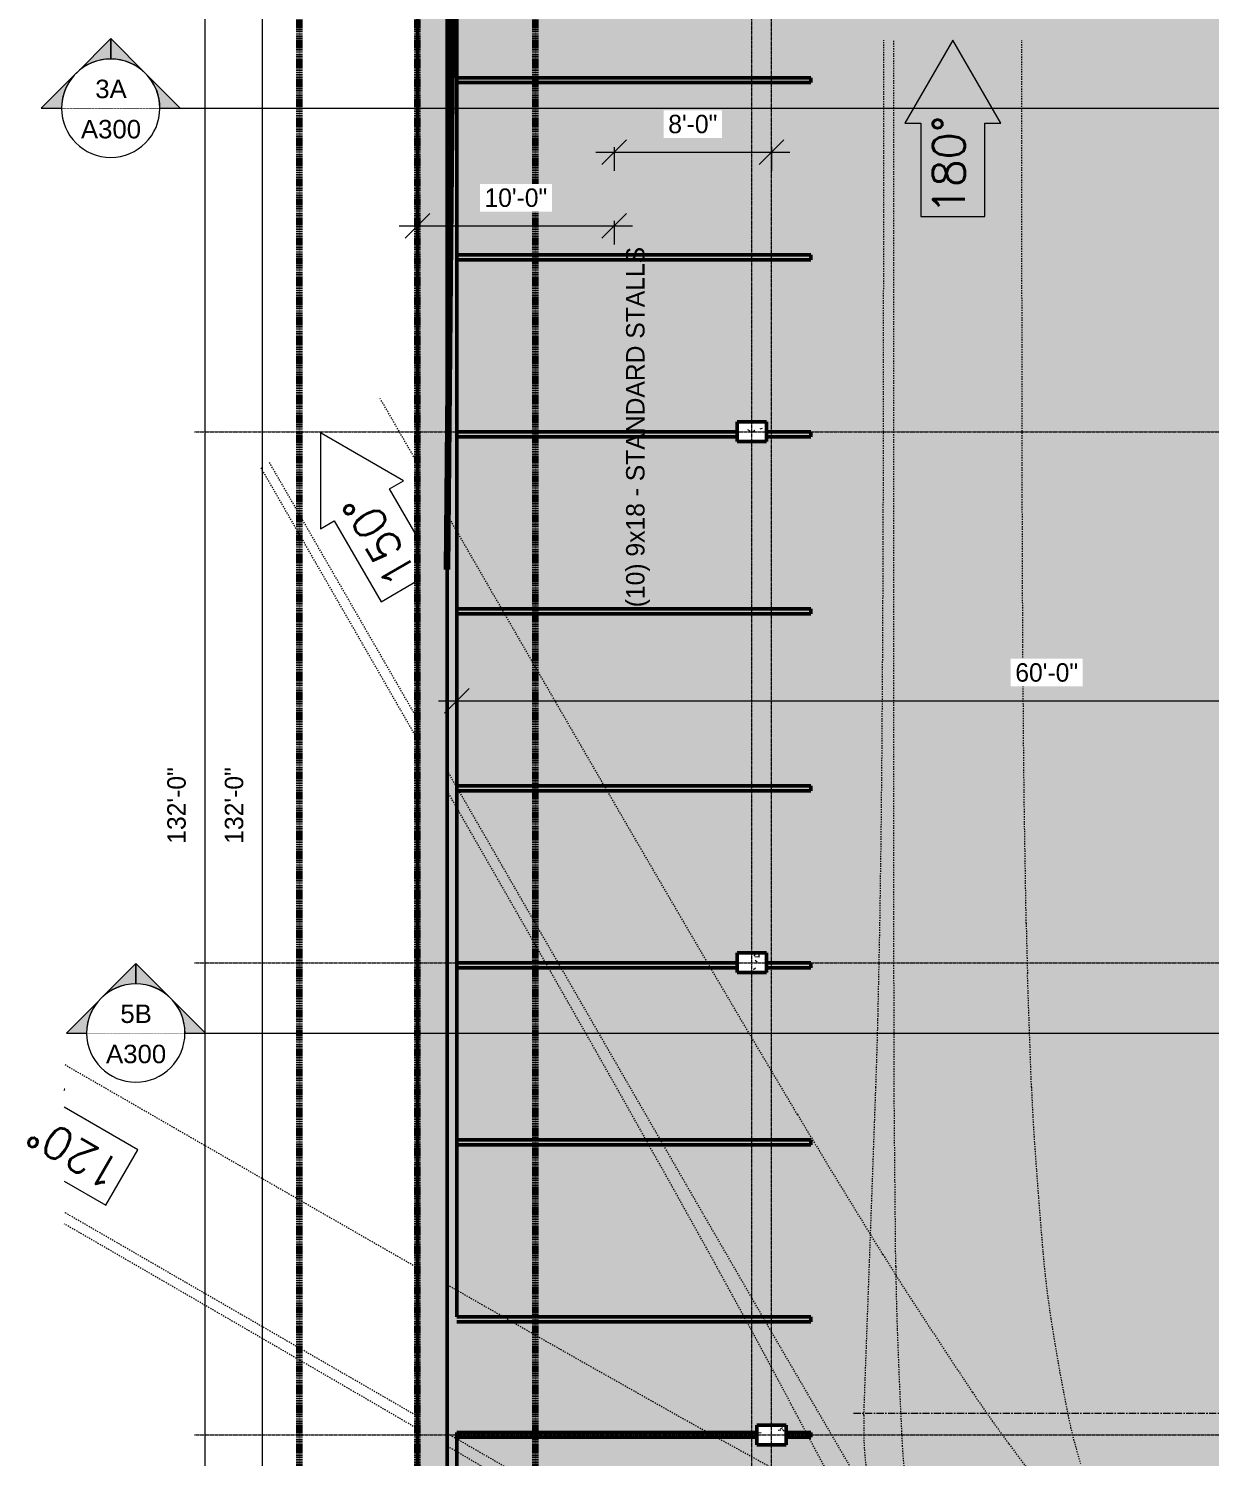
# Model space of a CAD drawing. Header units: inches. Extents: x 8518 to 10795, y 14276 to 16435.
# Drawn here: x 8539 to 9260, y 15003 to 15874 of the extents above; entities that cross this region are included whole.
import ezdxf

# ---------------------------------------------------------------- set-up
doc = ezdxf.new("R2010")
doc.units = ezdxf.units.IN
doc.header["$MEASUREMENT"] = 0
for name, pattern in [('Dash 1_16_', [0.125, 0.0625, -0.0625]), ('Double Dash 3_8_', [1, 0.375, -0.125, 0.125, -0.125, 0.125, -0.125]), ('Grid Line 1_2_', [0.875, 0.5, -0.125, 0.125, -0.125]), ('IMPORT-CENTER _2_', [0.583333, 0.364583, -0.072917, 0.072917, -0.072917])]:
    doc.linetypes.add(name, pattern=pattern)
for name, color, linetype, lineweight in [('A-ANNO-DIMS-1', 211, 'Continuous', 20), ('A-AREA-1', 7, 'Continuous', 140), ('A-AREA-PATT-1', 9, 'Continuous', 9), ('A-GENM', 5, 'Continuous', 9), ('A-GENM-1', 5, 'Dash 1_16_', 9), ('A-GENM-IDEN', 13, 'Continuous', 9), ('A-WALL-1', 113, 'Continuous', 50), ('A-WALL-PATT-1', 111, 'Continuous', 9), ('C-BLDG-PADS', 91, 'Continuous', 9), ('C-PROP-LINE-1', 91, 'Double Dash 3_8_', 140), ('G-ANNO-SYMB', 111, 'Continuous', 9), ('G-IMPT', 8, 'Dash 1_16_', 9), ('G-IMPT-1', 8, 'IMPORT-CENTER _2_', 9), ('G-IMPT-2', 8, 'Continuous', 9), ('G-IMPT-3', 7, 'Continuous', 9), ('L-SITE', 91, 'Continuous', 50), ('S-COLS', 52, 'Continuous', 9), ('S-COLS-1', 52, 'Continuous', 50), ('S-GRID-1', 1, 'Grid Line 1_2_', 9)]:
    doc.layers.add(name, color=color, linetype=linetype, lineweight=lineweight)
doc.styles.add('Arial_2', font='arial.ttf', dxfattribs={"height": 11.25})
doc.styles.add('Arial_3', font='arial.ttf', dxfattribs={"width": 0.25, "height": 3.75})
doc.styles.add('Century Gothic', font='ufonts.com_century-gothic.ttf', dxfattribs={"height": 11.25})
doc.styles.add('ROMANS_2', font='romans__.ttf', dxfattribs={"height": 1.625})
doc.dimstyles.new('OD__1__Tol__', dxfattribs={"dimscale": 12, "dimtxt": 11.746893, "dimasz": 1.25, "dimexe": 0.9375, "dimexo": 0.625, "dimgap": 0.9375, "dimtad": 1, "dimdec": 0, "dimzin": 3, "dimdsep": 46, "dimlunit": 4, "dimtxsty": 'Century Gothic', "dimblk1": 'OBLIQUE', "dimblk2": 'OBLIQUE', "dimsah": 1, "dimcen": 0.09, "dimdle": 0.9375, "dimazin": 0, "dimtfac": 1, "dimtdec": 4, "dimtix": 1, "dimtmove": 0, "dimatfit": 3, "dimfxl": 1, "dimtvp": 1, "dimtfill": 1, "dimfrac": 2, "dimtolj": 1, "dimtzin": 0, "dimlwd": 20, "dimlwe": 20, "dimarcsym": 2})

# ---------------------------------------------------------------- blocks, each defined once
blk = doc.blocks.new('Parking_Stall_Multiple - 9x18 - STANDARD-954696-FLOOR PLAN - BASEMENT')
at = {"layer": 'L-SITE'}
for p, q in [((0, 0), (0, -108)), ((0, 0), (216, 0)), ((216, 0), (216, -3)), ((0, -3), (216, -3)), ((0, -108), (0, -216)), ((0, -108), (216, -108)), ((0, -108), (216, -108)), ((0, -111), (216, -111)), ((0, -111), (216, -111)), ((216, -108), (216, -111)), ((216, -108), (216, -111)), ((0, -216), (0, -324)), ((0, -216), (171, -216)), ((0, -216), (171, -216)), ((189, -216), (216, -216)), ((189, -216), (216, -216)), ((216, -216), (216, -219)), ((216, -216), (216, -219)), ((0, -219), (171, -219)), ((0, -219), (171, -219)), ((189, -219), (216, -219)), ((189, -219), (216, -219)), ((0, -324), (0, -432)), ((0, -324), (216, -324)), ((0, -324), (216, -324)), ((0, -327), (216, -327)), ((0, -327), (216, -327)), ((216, -324), (216, -327)), ((216, -324), (216, -327)), ((0, -432), (0, -540)), ((0, -432), (216, -432)), ((0, -432), (216, -432)), ((0, -435), (216, -435)), ((0, -435), (216, -435)), ((216, -432), (216, -435)), ((216, -432), (216, -435)), ((0, -540), (0, -648)), ((0, -540), (171, -540)), ((0, -540), (171, -540)), ((189, -540), (216, -540)), ((189, -540), (216, -540)), ((216, -540), (216, -543)), ((216, -540), (216, -543)), ((0, -543), (171, -543)), ((0, -543), (171, -543)), ((189, -543), (216, -543)), ((189, -543), (216, -543)), ((0, -648), (0, -756)), ((0, -648), (216, -648)), ((0, -648), (216, -648)), ((0, -651), (216, -651)), ((0, -651), (216, -651)), ((216, -648), (216, -651)), ((216, -648), (216, -651)), ((0, -756), (0, -864)), ((0, -756), (216, -756)), ((0, -756), (216, -756)), ((216, -756), (216, -759)), ((216, -756), (216, -759)), ((0, -759), (216, -759)), ((0, -759), (216, -759)), ((0, -864), (0, -972)), ((0, -864), (171, -864)), ((0, -864), (171, -864)), ((0, -867), (171, -867)), ((0, -867), (171, -867)), ((189, -864), (216, -864)), ((189, -864), (216, -864)), ((189, -867), (216, -867)), ((189, -867), (216, -867)), ((216, -864), (216, -867)), ((216, -864), (216, -867)), ((0, -972), (0, -1080)), ((0, -972), (216, -972)), ((0, -972), (216, -972)), ((0, -975), (216, -975)), ((0, -975), (216, -975)), ((216, -972), (216, -975)), ((216, -972), (216, -975)), ((0, -1080), (216, -1080)), ((216, -1080), (216, -1083)), ((0, -1083), (216, -1083))]:
    blk.add_line(p, q, dxfattribs=at)
blk = doc.blocks.new('Concrete-Rectangular-Column - 12 x 18-V17-FLOOR PLAN - BASEMENT')
at = {"layer": 'S-COLS'}
h = blk.add_hatch(dxfattribs=at)
h.set_pattern_fill('FP_18', color=256, style=0, pattern_type=2)
h.set_pattern_definition([(50, (-8992.615, -15015.856), (34.428697, -3.01202), [3.6, -39.6]), (355, (-8992.615, -15015.856), (-6.6596, 36.10481), [2.88, -31.68]), (100.451, (-8989.746, -15016.107), (27.768763, 33.093104), [3.06, -33.655]), (46.184, (-8992.615, -15006.256), (51.22752, -7.94535), [5.4, -59.4]), (96.636, (-8988.346, -15006.92), (44.86319, 46.75771), [4.589, -50.482]), (351.184, (-8992.615, -15006.256), (44.86417, 46.75745), [4.32, -47.52]), (21, (-8987.815, -15008.656), (28.65176, -19.325734), [3.6, -39.6]), (326, (-8987.815, -15008.656), (11.67934, 34.80662), [2.88, -31.68]), (71.451, (-8985.428, -15010.266), (40.33096, 15.48132), [3.06, -33.655]), (37.5, (-8992.615, -15015.856), (0.583112, 15.978979), [1.584, -29.712, 1.584, -30.576, -31.8]), (37.5, (-8992.615, -15015.856), (0.583112, 15.978979), [-63.456, 1.584, -30.216]), (7.5, (-8992.615, -15015.856), (12.626889, 18.932107), [1.584, -16.752, 1.584, -28.992, -12.12]), (7.5, (-8992.615, -15015.856), (12.626889, 18.932107), [-48.912, 1.584, -10.536]), (327.5, (-9003.319, -15015.856), (25.622992, -1.082799), [1.584, -10.416, 1.584, -35.856, -49.68]), (327.5, (-9003.319, -15015.856), (25.622992, -1.082799), [-49.44, 1.584, -48.096]), (317.5, (-9008.12, -15015.856), (27.99243, 4.80496), [1.584, -14.016, 1.584, -23.28, -35.28]), (317.5, (-9008.12, -15015.856), (27.99243, 4.80496), [-40.464, 1.584, -33.696])])
h.paths.add_polyline_path([(-9, -6), (9, -6), (9, 6), (-9, 6)], flags=0)
at = {"layer": 'S-COLS-1'}
for p, q in [((9, 6), (-9, 6)), ((-9, 6), (-9, -6)), ((9, -6), (9, 6)), ((-9, -6), (9, -6))]:
    blk.add_line(p, q, dxfattribs=at)
blk = doc.blocks.new('Concrete-Rectangular-Column - 12 x 18-V19-FLOOR PLAN - BASEMENT')
at = {"layer": 'S-COLS'}
h = blk.add_hatch(dxfattribs=at)
h.set_pattern_fill('FP_20', color=256, style=0, pattern_type=2)
h.set_pattern_definition([(50, (-8980.615, -15627.856), (34.428697, -3.01202), [3.6, -39.6]), (355, (-8980.615, -15627.856), (-6.6596, 36.10481), [2.88, -31.68]), (100.451, (-8977.746, -15628.107), (27.768763, 33.093104), [3.06, -33.655]), (46.184, (-8980.615, -15618.256), (51.22752, -7.94535), [5.4, -59.4]), (96.636, (-8976.346, -15618.92), (44.86319, 46.75771), [4.589, -50.482]), (351.184, (-8980.615, -15618.256), (44.86417, 46.75745), [4.32, -47.52]), (21, (-8975.815, -15620.656), (28.65176, -19.325734), [3.6, -39.6]), (326, (-8975.815, -15620.656), (11.67934, 34.80662), [2.88, -31.68]), (71.451, (-8973.428, -15622.266), (40.33096, 15.48132), [3.06, -33.655]), (37.5, (-8980.615, -15627.856), (0.583112, 15.978979), [1.584, -29.712, 1.584, -30.576, -31.8]), (37.5, (-8980.615, -15627.856), (0.583112, 15.978979), [-63.456, 1.584, -30.216]), (7.5, (-8980.615, -15627.856), (12.626889, 18.932107), [1.584, -16.752, 1.584, -28.992, -12.12]), (7.5, (-8980.615, -15627.856), (12.626889, 18.932107), [-48.912, 1.584, -10.536]), (327.5, (-8991.319, -15627.856), (25.622992, -1.082799), [1.584, -10.416, 1.584, -35.856, -49.68]), (327.5, (-8991.319, -15627.856), (25.622992, -1.082799), [-49.44, 1.584, -48.096]), (317.5, (-8996.12, -15627.856), (27.99243, 4.80496), [1.584, -14.016, 1.584, -23.28, -35.28]), (317.5, (-8996.12, -15627.856), (27.99243, 4.80496), [-40.464, 1.584, -33.696])])
h.paths.add_polyline_path([(9, -6), (9, 6), (-9, 6), (-9, -6), (-2.77, -6)], flags=0)
at = {"layer": 'S-COLS-1'}
for p, q in [((9, 6), (-9, 6)), ((-9, 6), (-9, -6)), ((9, -6), (9, 6)), ((-9, -6), (9, -6))]:
    blk.add_line(p, q, dxfattribs=at)
blk = doc.blocks.new('Concrete-Rectangular-Column - 12 x 18-V21-FLOOR PLAN - BASEMENT')
at = {"layer": 'S-COLS'}
h = blk.add_hatch(dxfattribs=at)
h.set_pattern_fill('FP_22', color=256, style=0, pattern_type=2)
h.set_pattern_definition([(50, (-8980.615, -15303.856), (34.428697, -3.01202), [3.6, -39.6]), (355, (-8980.615, -15303.856), (-6.6596, 36.10481), [2.88, -31.68]), (100.451, (-8977.746, -15304.107), (27.768763, 33.093104), [3.06, -33.655]), (46.184, (-8980.615, -15294.256), (51.22752, -7.94535), [5.4, -59.4]), (96.636, (-8976.346, -15294.92), (44.86319, 46.75771), [4.589, -50.482]), (351.184, (-8980.615, -15294.256), (44.86417, 46.75745), [4.32, -47.52]), (21, (-8975.815, -15296.656), (28.65176, -19.325734), [3.6, -39.6]), (326, (-8975.815, -15296.656), (11.67934, 34.80662), [2.88, -31.68]), (71.451, (-8973.428, -15298.266), (40.33096, 15.48132), [3.06, -33.655]), (37.5, (-8980.615, -15303.856), (0.583112, 15.978979), [1.584, -29.712, 1.584, -30.576, -31.8]), (37.5, (-8980.615, -15303.856), (0.583112, 15.978979), [-63.456, 1.584, -30.216]), (7.5, (-8980.615, -15303.856), (12.626889, 18.932107), [1.584, -16.752, 1.584, -28.992, -12.12]), (7.5, (-8980.615, -15303.856), (12.626889, 18.932107), [-48.912, 1.584, -10.536]), (327.5, (-8991.319, -15303.856), (25.622992, -1.082799), [1.584, -10.416, 1.584, -35.856, -49.68]), (327.5, (-8991.319, -15303.856), (25.622992, -1.082799), [-49.44, 1.584, -48.096]), (317.5, (-8996.12, -15303.856), (27.99243, 4.80496), [1.584, -14.016, 1.584, -23.28, -35.28]), (317.5, (-8996.12, -15303.856), (27.99243, 4.80496), [-40.464, 1.584, -33.696])])
h.paths.add_polyline_path([(3, -6), (9, -6), (9, 6), (-9, 6), (-9, -6), (-6.61, -6)], flags=0)
at = {"layer": 'S-COLS-1'}
for p, q in [((9, 6), (-9, 6)), ((-9, 6), (-9, -6)), ((9, -6), (9, 6)), ((-9, -6), (9, -6))]:
    blk.add_line(p, q, dxfattribs=at)
blk = doc.blocks.new('Parking_Stall_Multiple - 9x18 - STANDARD-954599-FLOOR PLAN - BASEMENT')
at = {"layer": 'L-SITE'}
for p, q in [((0, 0), (0, -108)), ((0, 0), (183, 0)), ((201, 0), (216, 0)), ((216, 0), (216, -3)), ((0, -3), (183, -3)), ((201, -3), (216, -3)), ((0, -108), (0, -216)), ((0, -108), (216, -108)), ((0, -108), (216, -108)), ((0, -111), (216, -111)), ((0, -111), (216, -111)), ((216, -108), (216, -111)), ((216, -108), (216, -111)), ((0, -216), (0, -324)), ((0, -216), (216, -216)), ((0, -216), (216, -216)), ((216, -216), (216, -219)), ((216, -216), (216, -219)), ((0, -219), (216, -219)), ((0, -219), (216, -219)), ((0, -324), (183, -324)), ((0, -327), (183, -327)), ((201, -324), (216, -324)), ((201, -327), (216, -327)), ((216, -324), (216, -327))]:
    blk.add_line(p, q, dxfattribs=at)
blk = doc.blocks.new('Turning Radius - Car or Pickup Truck - P_DWG-953783-FLOOR PLAN - BASEMENT')
at = {"layer": 'G-IMPT'}
for p, q in [((24.912, -8.086), (27.915, -12.975)), ((17.358, -16.594), (17.561, -22.357))]:
    blk.add_line(p, q, dxfattribs=at)
at = {"layer": 'G-IMPT', "flags": 128}
for points in [[(23.92, 14.341), (30.191, 10.749), (31.37, 10.071), (37.321, 6.642), (38.698, 5.848), (44.639, 2.419), (45.971, 1.65), (47.083, 1.008)], [(31.938, 10.621), (35.678, 8.375), (39.101, 6.342), (43.913, 3.508), (46.293, 2.113), (47.083, 1.652)], [(28.154, 4.089), (33.165, 1.333), (35.455, 0.056), (40.411, -2.742), (42.713, -4.05), (47.083, -6.546)], [(26.359, 3.064), (30.192, -3.49), (30.728, -4.411), (34.17, -10.354), (34.984, -11.762), (38.418, -17.705), (39.193, -19.047), (42.619, -24.981), (43.382, -26.301), (46.804, -32.228), (47.083, -32.712)], [(27.659, 3.123), (31.099, -3.32), (31.595, -4.239), (33.676, -8.035), (35.628, -11.544), (38.166, -16.061), (39.726, -18.812), (42.339, -23.396), (43.862, -26.058), (46.716, -31.03), (47.083, -31.67)], [(48.583, 0.777), (50.907, -0.578), (53.503, -2.087), (58.286, -4.862), (60.72, -6.272), (66.555, -9.647)], [(25.881, 0.084), (25.703, -4.759), (25.575, -8.249), (25.287, -16.161), (25.272, -16.583)], [(48.583, 0.142), (51.902, -1.774), (53.219, -2.534), (59.146, -5.956), (60.454, -6.712), (66.555, -10.234)], [(24.259, -7.48), (24.332, -15.263), (24.337, -16.216), (24.353, -23.062), (24.353, -24.743), (24.353, -31.6), (24.359, -33.168), (24.359, -40.013), (24.359, -41.545), (24.359, -48.38), (24.359, -49.898), (24.359, -58.241), (24.359, -66.579), (24.359, -69.833)], [(48.583, -7.405), (49.952, -8.189), (54.875, -11.017), (57.182, -12.345), (62.1, -15.177), (64.408, -16.508), (66.555, -17.746)], [(29.26, -15.205), (32.172, -20.103), (33.513, -22.378), (36.385, -27.284), (37.722, -29.578), (40.575, -34.487), (41.91, -36.789), (44.754, -41.7), (46.088, -44.006), (47.083, -45.727)], [(25.166, -20.047), (25.065, -24.916), (25, -29.377), (24.961, -33.249), (24.923, -38.771), (24.909, -41.583), (24.89, -47.145), (24.883, -49.916), (24.883, -55.423), (24.871, -58.249), (24.871, -66.583), (24.865, -67.296), (24.865, -69.833)], [(17.625, -24.934), (17.719, -30.64), (17.75, -33.273), (17.794, -38.96), (17.808, -41.612), (17.828, -47.249), (17.835, -49.951), (17.835, -55.749), (17.848, -58.29), (17.848, -63.722), (17.853, -66.629), (17.853, -69.833)], [(48.583, -34.278), (50.765, -38.068), (52.18, -40.524), (52.305, -40.739), (56.348, -47.751), (56.358, -47.768), (56.557, -48.113)], [(48.583, -35.31), (51.737, -40.772), (55.91, -48.001), (56.12, -48.364)], [(48.583, -48.322), (48.928, -48.918), (50.262, -51.225), (50.488, -51.616)]]:
    blk.add_lwpolyline(points, dxfattribs=at)
at = {"layer": 'G-IMPT'}
for centre, radius, start, end in [((-111.829, -95.417), 162.446, 36.64827, 38.47434), ((5.64, 0.706), 18.315, 2.88994, 14.66126), ((8.773, 0.709), 17.12, 357.9068, 10.94601), ((-7.703, -4.61), 23.672, 11.43593, 17.56361), ((-31.921, -35.968), 62.849, 33.71229, 36.64827), ((-385.652, -19.047), 410.105, 2.06601, 2.88994), ((-88.283, -20.91), 105.883, 8.7441, 11.43593), ((-376.101, -265.614), 476.609, 33.04199, 33.71229), ((-97.904, -8.666), 122.17, 0.55641, 2.06601), ((-34.456, -12.631), 51.424, 4.88113, 8.7441), ((-75.558, -70.126), 118.082, 31.6953, 33.04199), ((-321.967, -37.184), 339.981, 3.9567, 4.88113), ((-177.707, -138.558), 240.939, 30.79516, 31.41433), ((-75.923, -20.166), 93.35, 2.19247, 3.9567), ((333.305, -27.687), 308.233, 177.93543, 178.57971), ((-165.901, -28.228), 183.556, 1.02827, 1.83283)]:
    blk.add_arc(centre, radius, start, end, dxfattribs=at)
at = {"layer": 'G-IMPT-1'}
blk.add_line((-26.461, 0), (26.461, 0), dxfattribs=at)
at = {"layer": 'G-IMPT-2', "flags": 128}
for points in [[(66.555, -11.821), (64.43, -10.595), (62.805, -13.409), (66.555, -15.574)], [(66.555, -16.424), (66.516, -16.49), (66.555, -16.49)], [(53.522, -44.989), (52.819, -45.396), (50.441, -41.278), (48.583, -42.351)], [(48.583, -44.56), (50.004, -47.021), (49.3, -47.427), (53.522, -49.864), (53.522, -44.989)]]:
    blk.add_lwpolyline(points, dxfattribs=at)
blk.add_lwpolyline([(21.36, -69.833), (23.797, -65.611), (22.985, -65.611), (22.985, -60.856), (19.735, -60.856), (19.735, -65.611), (18.922, -65.611)], close=True, dxfattribs=at)
at = {"layer": 'G-IMPT-3', "char_height": 1.625, "width": 6.51702, "attachment_point": 1, "line_spacing_factor": 0.983083, "style": 'ROMANS_2'}
for s, insert, rotation in [('120°', (64.275, -11.289), 330), ('150°', (49.972, -41.857), 300), ('180°', (22.367, -60.973), 270)]:
    blk.add_mtext(s, dxfattribs=dict(at, insert=insert, rotation=rotation))
blk = doc.blocks.new('Turning Radius - Car or Pickup Truck - Turning Radius - Car or Pickup Truck-630787-FLOOR PLAN - BASEMENT')
at = {"xscale": 12.00000389604279, "yscale": 12.00000389604279, "zscale": 12.00000389604279}
blk.add_blockref('Turning Radius - Car or Pickup Truck - P_DWG-953783-FLOOR PLAN - BASEMENT', (0, 0), dxfattribs=at)
blk = doc.blocks.new('Family - ___-627289-FLOOR PLAN - BASEMENT')
at = {"layer": 'C-PROP-LINE-1'}
blk.add_line((8776.62, 14607.86), (8776.62, 16191.86), dxfattribs=at)
blk = doc.blocks.new('Family - ___-627377-FLOOR PLAN - BASEMENT')
at = {"layer": 'C-PROP-LINE-1'}
blk.add_line((8776.62, 14607.86), (8776.62, 16191.86), dxfattribs=at)
blk = doc.blocks.new('Family - ___-940451-FLOOR PLAN - BASEMENT')
at = {"layer": 'C-PROP-LINE-1'}
blk.add_line((8848.62, 14607.86), (8848.62, 15951.86), dxfattribs=at)
blk = doc.blocks.new('Family - ___-940483-FLOOR PLAN - BASEMENT')
at = {"layer": 'C-PROP-LINE-1'}
blk.add_line((8704.62, 14607.86), (8704.62, 16191.86), dxfattribs=at)
blk = doc.blocks.new('_Oblique')
at = {"color": 0, "linetype": 'ByBlock', "lineweight": -2}
blk.add_line((-0.5, -0.5), (0.5, 0.5), dxfattribs=at)
blk = doc.blocks.new('DIMBLOCK15-FLOOR PLAN - BASEMENT')
at = {"layer": 'A-ANNO-DIMS-1', "color": 0, "lineweight": 20, "transparency": 16777216}
for p, q in [((8646.72, 16203.11), (8646.72, 14596.61)), ((8769.12, 16191.86), (8635.47, 16191.86)), ((8769.12, 14607.86), (8635.47, 14607.86))]:
    blk.add_line(p, q, dxfattribs=at)
at = {"layer": 'Defpoints', "color": 0, "transparency": 16777216}
for p in [(8776.62, 16191.86), (8646.72, 14607.86), (8776.62, 14607.86)]:
    blk.add_point(p, dxfattribs=at)
at = {"layer": 'A-ANNO-DIMS-1', "color": 0, "lineweight": 20, "transparency": 16777216, "xscale": 15, "yscale": 15, "zscale": 15}
for p, rotation in [((8646.72, 16191.86), 90), ((8646.72, 14607.86), 270)]:
    blk.add_blockref('_Oblique', p, dxfattribs=dict(at, rotation=rotation))
at = {"layer": 'A-ANNO-DIMS-1', "color": 0, "transparency": 16777216, "insert": (8629.56, 15399.86), "char_height": 11.25, "attachment_point": 5, "rotation": 90, "style": 'Century Gothic', "bg_fill": 3, "box_fill_scale": 1.25, "bg_fill_color": 256, "bg_fill_true_color": 13158600, "bg_fill_transparency": 0}
blk.add_mtext('\\A1;132\'-0"', dxfattribs=at)
blk = doc.blocks.new('Section - Section Head - Filled-22785-FLOOR PLAN - BASEMENT')
at = {"layer": 'G-ANNO-SYMB'}
h = blk.add_hatch(color=256, dxfattribs=at)
edge = h.paths.add_edge_path(flags=0)
edge.add_line((-0.4268, 0.1768), (-0.25, 0.3536))
edge.add_line((-0.25, 0.3536), (-0.25, 0.25))
edge.add_arc((-0.25, 0), 0.25, 90, 135)
h = blk.add_hatch(color=256, dxfattribs=at)
edge = h.paths.add_edge_path(flags=0)
edge.add_arc((-0.25, 0), 0.25, 45, 90)
edge.add_line((-0.25, 0.25), (-0.25, 0.3536))
edge.add_line((-0.25, 0.3536), (-0.0732, 0.1768))
h = blk.add_hatch(color=256, dxfattribs=at)
edge = h.paths.add_edge_path(flags=0)
edge.add_arc((-0.25, 0), 0.2503, 137.9216, 180)
edge.add_line((-0.5003, 0), (-0.6036, 0))
edge.add_line((-0.6036, 0), (-0.4358, 0.1678))
h = blk.add_hatch(color=256, dxfattribs=at)
edge = h.paths.add_edge_path(flags=0)
edge.add_line((-0.0642, 0.1678), (0.1036, 0))
edge.add_line((0.1036, 0), (0.0003, 0))
edge.add_arc((-0.25, 0), 0.2503, 0, 42.0784)
for p, q in [((-0.25, 0.3536), (-0.4268, 0.1768)), ((-0.25, 0.25), (-0.25, 0.3536)), ((-0.0732, 0.1768), (-0.25, 0.3536)), ((-0.25, 0.3536), (-0.25, 0.25)), ((-0.4358, 0.1678), (-0.6036, 0)), ((0.1036, 0), (-0.0642, 0.1678)), ((-0.6036, 0), (-0.5003, 0)), ((0.0003, 0), (0.1036, 0))]:
    blk.add_line(p, q, dxfattribs=at)
for centre, radius, start, end in [((-0.2503, 0), 0.25, 360, 180), ((-0.25, 0), 0.25, 90, 135), ((-0.25, 0), 0.25, 45, 90), ((-0.25, 0), 0.2503, 137.9216, 180), ((-0.25, 0), 0.2503, 0, 42.0784), ((-0.2503, 0), 0.25, 180, 360)]:
    blk.add_arc(centre, radius, start, end, dxfattribs=at)
blk = doc.blocks.new('DIMBLOCK21-FLOOR PLAN - BASEMENT')
at = {"layer": 'A-ANNO-DIMS-1', "color": 0, "lineweight": 20, "transparency": 16777216}
for p, q in [((8681.84, 16203.11), (8681.84, 14596.61)), ((8769.12, 16191.86), (8670.59, 16191.86)), ((8769.12, 14607.86), (8670.59, 14607.86))]:
    blk.add_line(p, q, dxfattribs=at)
at = {"layer": 'Defpoints', "color": 0, "transparency": 16777216}
for p in [(8776.62, 16191.86), (8681.84, 14607.86), (8776.62, 14607.86)]:
    blk.add_point(p, dxfattribs=at)
at = {"layer": 'A-ANNO-DIMS-1', "color": 0, "lineweight": 20, "transparency": 16777216, "xscale": 15, "yscale": 15, "zscale": 15}
for p, rotation in [((8681.84, 16191.86), 90), ((8681.84, 14607.86), 270)]:
    blk.add_blockref('_Oblique', p, dxfattribs=dict(at, rotation=rotation))
at = {"layer": 'A-ANNO-DIMS-1', "color": 0, "transparency": 16777216, "insert": (8664.68, 15399.86), "char_height": 11.25, "attachment_point": 5, "rotation": 90, "style": 'Century Gothic', "bg_fill": 3, "box_fill_scale": 1.25, "bg_fill_color": 256, "bg_fill_true_color": 13158600, "bg_fill_transparency": 0}
blk.add_mtext('\\A1;132\'-0"', dxfattribs=at)
blk = doc.blocks.new('DIMBLOCK22-FLOOR PLAN - BASEMENT')
at = {"layer": 'A-ANNO-DIMS-1', "color": 0, "lineweight": 20, "transparency": 16777216}
for p, q in [((9520.62, 15617.36), (9520.62, 15452.53)), ((8789.37, 15463.78), (9531.87, 15463.78)), ((8800.62, 15466.89), (8800.62, 15452.53))]:
    blk.add_line(p, q, dxfattribs=at)
at = {"layer": 'Defpoints', "color": 0, "transparency": 16777216}
for p in [(9520.62, 15624.86), (8800.62, 15474.39), (9520.62, 15463.78)]:
    blk.add_point(p, dxfattribs=at)
at = {"layer": 'A-ANNO-DIMS-1', "color": 0, "lineweight": 20, "transparency": 16777216, "xscale": 15, "yscale": 15, "zscale": 15, "rotation": 180}
blk.add_blockref('_Oblique', (8800.62, 15463.78), dxfattribs=at)
at = {"layer": 'A-ANNO-DIMS-1', "color": 0, "lineweight": 20, "transparency": 16777216, "xscale": 15, "yscale": 15, "zscale": 15}
blk.add_blockref('_Oblique', (9520.62, 15463.78), dxfattribs=at)
at = {"layer": 'A-ANNO-DIMS-1', "color": 0, "transparency": 16777216, "insert": (9160.62, 15480.94), "char_height": 11.25, "attachment_point": 5, "style": 'Century Gothic', "bg_fill": 3, "box_fill_scale": 1.25, "bg_fill_color": 256, "bg_fill_true_color": 13158600, "bg_fill_transparency": 0}
blk.add_mtext('\\A1;60\'-0"', dxfattribs=at)
blk = doc.blocks.new('DIMBLOCK34-FLOOR PLAN - BASEMENT')
at = {"layer": 'A-ANNO-DIMS-1', "color": 0, "lineweight": 20, "transparency": 16777216}
for p, q in [((8765.37, 15753.44), (8907.87, 15753.44)), ((8776.62, 15756.55), (8776.62, 15742.19)), ((8896.62, 15756.55), (8896.62, 15742.19))]:
    blk.add_line(p, q, dxfattribs=at)
at = {"layer": 'Defpoints', "color": 0, "transparency": 16777216}
for p in [(8776.62, 15764.05), (8896.62, 15764.05), (8896.62, 15753.44)]:
    blk.add_point(p, dxfattribs=at)
at = {"layer": 'A-ANNO-DIMS-1', "color": 0, "lineweight": 20, "transparency": 16777216, "xscale": 15, "yscale": 15, "zscale": 15, "rotation": 180}
blk.add_blockref('_Oblique', (8776.62, 15753.44), dxfattribs=at)
at = {"layer": 'A-ANNO-DIMS-1', "color": 0, "lineweight": 20, "transparency": 16777216, "xscale": 15, "yscale": 15, "zscale": 15}
blk.add_blockref('_Oblique', (8896.62, 15753.44), dxfattribs=at)
at = {"layer": 'A-ANNO-DIMS-1', "color": 0, "transparency": 16777216, "insert": (8836.62, 15770.6), "char_height": 11.25, "attachment_point": 5, "style": 'Century Gothic', "bg_fill": 3, "box_fill_scale": 1.25, "bg_fill_color": 256, "bg_fill_true_color": 13158600, "bg_fill_transparency": 0}
blk.add_mtext('\\A1;10\'-0"', dxfattribs=at)
blk = doc.blocks.new('DIMBLOCK45-FLOOR PLAN - BASEMENT')
at = {"layer": 'A-ANNO-DIMS-1', "color": 0, "lineweight": 20, "transparency": 16777216}
for p, q in [((8885.37, 15798.39), (9003.87, 15798.39)), ((8896.62, 15801.5), (8896.62, 15787.14)), ((8992.62, 15801.5), (8992.62, 15787.14))]:
    blk.add_line(p, q, dxfattribs=at)
at = {"layer": 'Defpoints', "color": 0, "transparency": 16777216}
for p in [(8896.62, 15809), (8992.62, 15809), (8992.62, 15798.39)]:
    blk.add_point(p, dxfattribs=at)
at = {"layer": 'A-ANNO-DIMS-1', "color": 0, "lineweight": 20, "transparency": 16777216, "xscale": 15, "yscale": 15, "zscale": 15, "rotation": 180}
blk.add_blockref('_Oblique', (8896.62, 15798.39), dxfattribs=at)
at = {"layer": 'A-ANNO-DIMS-1', "color": 0, "lineweight": 20, "transparency": 16777216, "xscale": 15, "yscale": 15, "zscale": 15}
blk.add_blockref('_Oblique', (8992.62, 15798.39), dxfattribs=at)
at = {"layer": 'A-ANNO-DIMS-1', "color": 0, "transparency": 16777216, "insert": (8944.62, 15815.55), "char_height": 11.25, "attachment_point": 5, "style": 'Century Gothic', "bg_fill": 3, "box_fill_scale": 1.25, "bg_fill_color": 256, "bg_fill_true_color": 13158600, "bg_fill_transparency": 0}
blk.add_mtext('\\A1;8\'-0"', dxfattribs=at)

msp = doc.modelspace()

# ---------------------------------------------------------------- hatches: boundary and pattern name
at = {"layer": 'A-AREA-PATT-1'}
h = msp.add_hatch(color=256, dxfattribs=at)
h.paths.add_polyline_path([(10390.62, 14697.86), (10456.62, 14697.86), (10456.62, 16167.86), (8800.62, 16167.86), (8786.48, 14697.86), (10273.62, 14697.86)], flags=0)
h.paths.add_polyline_path([(9751.62, 14970.86), (9520.62, 14970.86), (9520.62, 15009.86), (9511.62, 15009.86), (9511.62, 15021.86), (9520.62, 15021.86), (9520.62, 15234.86), (9304.62, 15234.86), (9304.62, 15297.86), (9295.62, 15297.86), (9295.62, 15309.86), (9304.62, 15309.86), (9304.62, 15621.86), (9295.62, 15621.86), (9295.62, 15633.86), (9313.62, 15633.86), (9313.62, 15627.86), (9511.62, 15627.86), (9511.62, 15633.86), (9520.62, 15633.86), (9520.62, 15663.86), (9760.62, 15663.86), (9760.62, 15633.86), (9769.62, 15633.86), (9769.62, 15621.86), (9760.62, 15621.86), (9760.62, 15519.86), (9952.62, 15519.86), (9952.62, 15309.86), (9961.62, 15309.86), (9961.62, 15297.86), (9952.62, 15297.86), (9952.62, 15233.36), (9760.62, 15233.36), (9760.62, 15021.86), (9769.62, 15021.86), (9769.62, 15009.86), (9760.62, 15009.86), (9760.62, 14970.86)], flags=0)
h.paths.add_polyline_path([(10267.62, 15009.86), (10255.62, 15009.86), (10255.62, 15021.86), (10273.62, 15021.86), (10273.62, 15009.86)], flags=0)
h.paths.add_polyline_path([(9295.62, 15009.86), (9295.62, 15021.86), (9313.62, 15021.86), (9313.62, 15009.86)], flags=0)
h.paths.add_polyline_path([(9961.62, 15009.86), (9943.62, 15009.86), (9943.62, 15021.86), (9961.62, 15021.86)], flags=0)
h.paths.add_polyline_path([(9001.62, 15009.86), (8983.62, 15009.86), (8983.62, 15021.86), (9001.62, 15021.86)], flags=0)
h.paths.add_polyline_path([(10273.62, 15297.86), (10267.62, 15297.86), (10267.62, 15309.86), (10285.62, 15309.86), (10285.62, 15297.86)], flags=0)
h.paths.add_polyline_path([(8989.62, 15297.86), (8971.62, 15297.86), (8971.62, 15309.86), (8989.62, 15309.86)], flags=0)
h.paths.add_polyline_path([(10267.62, 15621.86), (10267.62, 15633.86), (10285.62, 15633.86), (10285.62, 15621.86)], flags=0)
h.paths.add_polyline_path([(9943.62, 15621.86), (9943.62, 15633.86), (9961.62, 15633.86), (9961.62, 15621.86), (9952.62, 15621.86)], flags=0)
h.paths.add_polyline_path([(8989.62, 15621.86), (8971.62, 15621.86), (8971.62, 15633.86), (8989.62, 15633.86)], flags=0)
h.paths.add_polyline_path([(9529.62, 15945.86), (9511.62, 15945.86), (9511.62, 15957.86), (9529.62, 15957.86)], flags=0)
h.paths.add_polyline_path([(9961.62, 15945.86), (9943.62, 15945.86), (9943.62, 15957.86), (9961.62, 15957.86)], flags=0)
h.paths.add_polyline_path([(9313.62, 15945.86), (9295.62, 15945.86), (9295.62, 15957.86), (9313.62, 15957.86)], flags=0)
h.paths.add_polyline_path([(10267.62, 15945.86), (10267.62, 15957.86), (10285.62, 15957.86), (10285.62, 15945.86)], flags=0)
h.paths.add_polyline_path([(9727.62, 15945.86), (9727.62, 15957.86), (9745.62, 15957.86), (9745.62, 15945.86)], flags=0)
h.paths.add_polyline_path([(8989.62, 15945.86), (8971.62, 15945.86), (8971.62, 15957.86), (8989.62, 15957.86)], flags=0)
at = {"layer": 'A-WALL-PATT-1'}
h = msp.add_hatch(dxfattribs=at)
h.set_pattern_fill('FP_31', color=256, style=0, pattern_type=2)
h.set_pattern_definition([(50, (0, 0), (34.428697, -3.01202), [3.6, -39.6]), (355, (0, 0), (-6.6596, 36.10481), [2.88, -31.68]), (100.451, (2.87, -0.25), (27.768763, 33.093104), [3.06, -33.655]), (46.184, (0, 9.6), (51.22752, -7.94535), [5.4, -59.4]), (96.636, (4.27, 8.94), (44.86319, 46.75771), [4.589, -50.482]), (351.184, (0, 9.6), (44.86417, 46.75745), [4.32, -47.52]), (21, (4.8, 7.2), (28.65176, -19.325734), [3.6, -39.6]), (326, (4.8, 7.2), (11.67934, 34.80662), [2.88, -31.68]), (71.451, (7.188, 5.59), (40.33096, 15.48132), [3.06, -33.655]), (37.5, (0, 0), (0.583112, 15.978979), [1.584, -29.712, 1.584, -30.576, -31.8]), (37.5, (0, 0), (0.583112, 15.978979), [-63.456, 1.584, -30.216]), (7.5, (0, 0), (12.626889, 18.932107), [1.584, -16.752, 1.584, -28.992, -12.12]), (7.5, (0, 0), (12.626889, 18.932107), [-48.912, 1.584, -10.536]), (327.5, (-10.704, 0), (25.622992, -1.082799), [1.584, -10.416, 1.584, -35.856, -49.68]), (327.5, (-10.704, 0), (25.622992, -1.082799), [-49.44, 1.584, -48.096]), (317.5, (-15.504, 0), (27.99243, 4.80496), [1.584, -14.016, 1.584, -23.28, -35.28]), (317.5, (-15.504, 0), (27.99243, 4.80496), [-40.464, 1.584, -33.696])])
h.paths.add_polyline_path([(8785.62, 14625.86), (8785.62, 14697.86), (8786.48, 14697.86), (8794.62, 15543.86), (8794.62, 16191.86), (8776.62, 16191.86), (8776.62, 14625.86)], flags=0)
at = {"layer": 'C-BLDG-PADS'}
msp.add_hatch(color=256, dxfattribs=at).paths.add_polyline_path([(10462.62, 14625.86), (10462.62, 16173.86), (8794.62, 16173.86), (8794.62, 15543.86), (8800.62, 16167.86), (10456.62, 16167.86), (10456.62, 14625.86)], flags=0)

# ---------------------------------------------------------------- linework, layer by layer
at = {"layer": 'A-AREA-1'}
msp.add_line((8794.62, 15543.86), (8800.62, 16167.86), dxfattribs=at)
at = {"layer": 'A-WALL-1'}
for p, q in [((8776.62, 16191.86), (8776.62, 14607.86)), ((8794.62, 14625.86), (8794.62, 16173.86))]:
    msp.add_line(p, q, dxfattribs=at)
at = {"layer": 'S-GRID-1'}
for p, q in [((8980.62, 14456.46), (8980.62, 16373.2)), ((8992.62, 14276.05), (8992.62, 16322.47))]:
    msp.add_line(p, q, dxfattribs=at)

# ---------------------------------------------------------------- block references
at = {"layer": 'A-GENM'}
for name, p in [('Parking_Stall_Multiple - 9x18 - STANDARD-954696-FLOOR PLAN - BASEMENT', (8800.62, 16167.86)), ('Parking_Stall_Multiple - 9x18 - STANDARD-954599-FLOOR PLAN - BASEMENT', (8800.62, 15017.36))]:
    msp.add_blockref(name, p, dxfattribs=at)
at = {"layer": 'A-GENM-1', "rotation": 180}
msp.add_blockref('Turning Radius - Car or Pickup Truck - Turning Radius - Car or Pickup Truck-630787-FLOOR PLAN - BASEMENT', (9359.62, 15028.86), dxfattribs=at)
at = {"layer": 'C-PROP-LINE-1'}
for name in ['Family - ___-940483-FLOOR PLAN - BASEMENT', 'Family - ___-627289-FLOOR PLAN - BASEMENT', 'Family - ___-627377-FLOOR PLAN - BASEMENT', 'Family - ___-940451-FLOOR PLAN - BASEMENT']:
    msp.add_blockref(name, (0, 0), dxfattribs=at)
at = {"layer": 'S-COLS'}
for name, p in [('Concrete-Rectangular-Column - 12 x 18-V19-FLOOR PLAN - BASEMENT', (8980.62, 15627.86)), ('Concrete-Rectangular-Column - 12 x 18-V21-FLOOR PLAN - BASEMENT', (8980.62, 15303.86)), ('Concrete-Rectangular-Column - 12 x 18-V17-FLOOR PLAN - BASEMENT', (8992.62, 15015.86))]:
    msp.add_blockref(name, p, dxfattribs=at)

# ---------------------------------------------------------------- texts
at = {"layer": 'A-GENM-IDEN', "insert": (8903.89, 15520.78), "char_height": 11.25, "width": 263.61, "attachment_point": 1, "rotation": 90, "style": 'Century Gothic'}
msp.add_mtext('(10) 9x18 - STANDARD STALLS', dxfattribs=at)
at = {"layer": 'G-ANNO-SYMB', "char_height": 11.25, "attachment_point": 1, "style": 'Arial_2'}
for s, insert, width in [('3A', (8579.91, 15842.66), 23.4825), ('A300', (8571.17, 15818.11), 44.6925), ('5B', (8595.23, 15278.42), 23.4825)]:
    msp.add_mtext(s, dxfattribs=dict(at, insert=insert, width=width))

# ---------------------------------------------------------------- next in the draw order: dimensions: what is measured, and where the dimension line sits
at = {"layer": 'A-ANNO-DIMS-1'}
dim = msp.add_linear_dim(base=(8646.72, 14607.86), p1=(8776.62, 16191.86), p2=(8776.62, 14607.86), angle=90, dimstyle='OD__1__Tol__', override={"dimpost": '<>', "dimfxl": 1584}, dxfattribs=at)
dim.commit()
dim.dimension.update_dxf_attribs({"geometry": 'DIMBLOCK15-FLOOR PLAN - BASEMENT', "text_midpoint": (8629.56, 15399.86)})

# ---------------------------------------------------------------- next in the draw order: linework, layer by layer
at = {"layer": 'G-ANNO-SYMB'}
msp.add_line((8634.7, 15261.03), (10722.24, 15261.03), dxfattribs=at)
at = {"layer": 'S-GRID-1'}
for p, q in [((8640.42, 15627.86), (10710.73, 15627.86)), ((8640.42, 15303.86), (10710.73, 15303.86)), ((8640.42, 15015.86), (10710.73, 15015.86))]:
    msp.add_line(p, q, dxfattribs=at)

# ---------------------------------------------------------------- next in the draw order: block references
at = {"layer": 'G-ANNO-SYMB', "xscale": 120, "yscale": 120, "zscale": 120}
for p in [(8619.38, 15825.27), (8634.7, 15261.03)]:
    msp.add_blockref('Section - Section Head - Filled-22785-FLOOR PLAN - BASEMENT', p, dxfattribs=at)

# ---------------------------------------------------------------- next in the draw order: texts
at = {"layer": 'G-ANNO-SYMB', "attachment_point": 1}
for s, insert, char_height, width, style in [('______________________________________________________________________________________', (8559.44, 15829.84), 3.75, 73.2881, 'Arial_3'), ('______________________________________________________________________________________', (8574.76, 15265.59), 3.75, 73.2881, 'Arial_3'), ('A300', (8586.49, 15253.87), 11.25, 44.6925, 'Arial_2')]:
    msp.add_mtext(s, dxfattribs=dict(at, insert=insert, char_height=char_height, width=width, style=style))

# ---------------------------------------------------------------- next in the draw order: dimensions: what is measured, and where the dimension line sits
at = {"layer": 'A-ANNO-DIMS-1'}
dim = msp.add_linear_dim(base=(8681.84, 14607.86), p1=(8776.62, 16191.86), p2=(8776.62, 14607.86), angle=90, dimstyle='OD__1__Tol__', override={"dimpost": '<>', "dimfxl": 1584}, dxfattribs=at)
dim.commit()
dim.dimension.update_dxf_attribs({"geometry": 'DIMBLOCK21-FLOOR PLAN - BASEMENT', "text_midpoint": (8664.68, 15399.86)})
dim = msp.add_linear_dim(base=(9520.62, 15463.78), p1=(8800.62, 15474.39), p2=(9520.62, 15624.86), dimstyle='OD__1__Tol__', override={"dimpost": '<>', "dimfxl": 735.554204}, dxfattribs=at)
dim.commit()
dim.dimension.update_dxf_attribs({"geometry": 'DIMBLOCK22-FLOOR PLAN - BASEMENT', "text_midpoint": (9160.62, 15480.94)})

# ---------------------------------------------------------------- next in the draw order: linework, layer by layer
at = {"layer": 'G-ANNO-SYMB'}
msp.add_line((8619.38, 15825.27), (10706.92, 15825.27), dxfattribs=at)

# ---------------------------------------------------------------- next in the draw order: dimensions: what is measured, and where the dimension line sits
at = {"layer": 'A-ANNO-DIMS-1'}
dim = msp.add_linear_dim(base=(8896.62, 15753.44), p1=(8776.62, 15764.05), p2=(8896.62, 15764.05), dimstyle='OD__1__Tol__', override={"dimpost": '<>', "dimfxl": 120}, dxfattribs=at)
dim.commit()
dim.dimension.update_dxf_attribs({"geometry": 'DIMBLOCK34-FLOOR PLAN - BASEMENT', "text_midpoint": (8836.62, 15770.6)})

# ---------------------------------------------------------------- next in the draw order: dimensions: what is measured, and where the dimension line sits
dim = msp.add_linear_dim(base=(8992.62, 15798.39), p1=(8896.62, 15809), p2=(8992.62, 15809), dimstyle='OD__1__Tol__', override={"dimpost": '<>', "dimfxl": 96}, dxfattribs=at)
dim.commit()
dim.dimension.update_dxf_attribs({"geometry": 'DIMBLOCK45-FLOOR PLAN - BASEMENT', "text_midpoint": (8944.62, 15815.55)})

doc.saveas('drawing.dxf')
